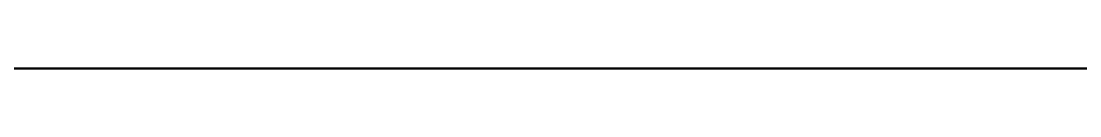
# Model space of a CAD drawing. Header units: millimetres. Extents: x -1593 to 5246, y 0 to 40.
# Drawn here: x 1735 to 2383, y 0 to 0 of the extents above; entities that cross this region are included whole.
import ezdxf
from ezdxf import colors
from ezdxf.entities.mleader import LeaderData, LeaderLine
from ezdxf.math import Vec2, Vec3

# ---------------------------------------------------------------- set-up
doc = ezdxf.new("R2010")
doc.units = ezdxf.units.MM
doc.styles.get("Standard").update_dxf_attribs({"font": ''})
doc.styles.get('Standard').set_extended_font_data('SimSun')

msp = doc.modelspace()

# ---------------------------------------------------------------- hatches: boundary and pattern name
at = {"extrusion": (0, -1, 0)}
h = msp.add_hatch(dxfattribs=at)
h.set_pattern_fill('ANSI32', color=256)
h.paths.add_polyline_path([(1792.9, -878.99), (1757.9, -878.99), (1752.9, -878.99), (1752.9, -883.99), (1792.9, -883.99)])
h.paths.add_polyline_path([(1842.9, -878.99), (1802.9, -878.99), (1802.9, -883.99), (1842.9, -883.99)])
h.paths.add_polyline_path([(1892.9, -878.99), (1852.9, -878.99), (1852.9, -883.99), (1892.9, -883.99)])
h.paths.add_polyline_path([(1942.9, -878.99), (1902.9, -878.99), (1902.9, -883.99), (1912.9, -883.99), (1942.9, -883.99)])
h.paths.add_polyline_path([(1992.9, -878.99), (1952.9, -878.99), (1952.9, -883.99), (1992.9, -883.99)])
h = msp.add_hatch(dxfattribs=at)
h.set_pattern_fill('ANSI32', color=256)
h.paths.add_polyline_path([(1792.9, -318.99), (1757.9, -318.99), (1752.9, -318.99), (1752.9, -323.99), (1792.9, -323.99)])
h.paths.add_polyline_path([(1842.9, -318.99), (1802.9, -318.99), (1802.9, -323.99), (1842.9, -323.99)])
h.paths.add_polyline_path([(1892.9, -318.99), (1852.9, -318.99), (1852.9, -323.99), (1892.9, -323.99)])
h.paths.add_polyline_path([(1942.9, -318.99), (1902.9, -318.99), (1902.9, -323.99), (1912.9, -323.99), (1942.9, -323.99)])
h.paths.add_polyline_path([(1992.9, -318.99), (1952.9, -318.99), (1952.9, -323.99), (1992.9, -323.99)])
h = msp.add_hatch(dxfattribs=at)
h.set_pattern_fill('ANSI32', color=256)
h.paths.add_polyline_path([(1792.9, 241.24), (1757.9, 241.24), (1752.9, 241.24), (1752.9, 236.24), (1792.9, 236.24)])
h.paths.add_polyline_path([(1842.9, 241.24), (1802.9, 241.24), (1802.9, 236.24), (1842.9, 236.24)])
h.paths.add_polyline_path([(1892.9, 241.24), (1852.9, 241.24), (1852.9, 236.24), (1892.9, 236.24)])
h.paths.add_polyline_path([(1942.9, 241.24), (1902.9, 241.24), (1902.9, 236.24), (1912.9, 236.24), (1942.9, 236.24)])
h.paths.add_polyline_path([(1992.9, 241.24), (1952.9, 241.24), (1952.9, 236.24), (1992.9, 236.24)])
h = msp.add_hatch(dxfattribs=at)
h.set_pattern_fill('ANSI32', color=256)
h.paths.add_polyline_path([(1872.9, 537.11), (1872.9, 557.11), (1862.9, 557.11), (1862.9, 537.11), (1862.9, 517.11), (1872.9, 517.11)])
h.paths.add_polyline_path([(2002.9, 537.11), (2002.9, 557.11), (1992.9, 557.11), (1992.9, 537.11), (1992.9, 517.11), (1997.9, 517.11), (2002.9, 517.11)])
h.paths.add_polyline_path([(2132.9, 537.11), (2132.9, 557.11), (2122.9, 557.11), (2122.9, 537.11), (2122.9, 517.11), (2132.9, 517.11)])
h.paths.add_polyline_path([(2262.9, 537.11), (2262.9, 557.11), (2252.9, 557.11), (2252.9, 537.11), (2252.9, 517.11), (2262.9, 517.11)])
h.paths.add_polyline_path([(2392.9, 537.11), (2392.9, 557.11), (2382.9, 557.11), (2382.9, 537.11), (2382.9, 517.11), (2392.9, 517.11)])
h.paths.add_polyline_path([(2522.9, 537.11), (2522.9, 557.11), (2512.9, 557.11), (2512.9, 537.11), (2512.9, 517.11), (2522.9, 517.11)])
h = msp.add_hatch(dxfattribs=at)
h.set_pattern_fill('ANSI32', color=256)
h.paths.add_polyline_path([(2132.9, -878.99), (2122.9, -878.99), (2122.9, -883.99), (2132.9, -883.99)])
h.paths.add_polyline_path([(2262.9, -878.99), (2252.9, -878.99), (2252.9, -883.99), (2262.9, -883.99)])
h.paths.add_polyline_path([(2132.9, -598.99), (2122.9, -598.99), (2122.9, -603.99), (2132.9, -603.99)])
h.paths.add_polyline_path([(2262.9, -598.99), (2252.9, -598.99), (2252.9, -603.99), (2262.9, -603.99)])
h.paths.add_polyline_path([(2132.9, -318.99), (2122.9, -318.99), (2122.9, -323.99), (2132.9, -323.99)])
h.paths.add_polyline_path([(2262.9, -318.99), (2252.9, -318.99), (2252.9, -323.99), (2262.9, -323.99)])
h.paths.add_polyline_path([(2132.9, -38.99), (2122.9, -38.99), (2122.9, -43.99), (2132.9, -43.99)])
h.paths.add_polyline_path([(2262.9, -38.99), (2252.9, -38.99), (2252.9, -43.99), (2262.9, -43.99)])
h.paths.add_polyline_path([(2132.9, 381.24), (2122.9, 381.24), (2122.9, 376.24), (2132.9, 376.24)])
h.paths.add_polyline_path([(2262.9, 381.24), (2252.9, 381.24), (2252.9, 376.24), (2262.9, 376.24)])
h.paths.add_polyline_path([(2132.9, 241.24), (2122.9, 241.24), (2122.9, 236.24), (2132.9, 236.24)])
h.paths.add_polyline_path([(2262.9, 241.24), (2252.9, 241.24), (2252.9, 236.24), (2262.9, 236.24)])

# ---------------------------------------------------------------- linework, layer by layer
for p, q in [((1652.9, 0, -1022.89), (2712.9, 0, -1022.89)), ((1672.9, 0, 537.11), (1862.9, 0, 537.11)), ((2732.9, 0, 557.11), (1672.9, 0, 557.11)), ((1692.9, 0, -982.89), (2692.9, 0, -982.89)), ((2692.9, 0, 517.11), (1692.9, 0, 517.11)), ((2692.9, 0, -982.89), (1692.9, 0, -982.89)), ((2712.9, 0, -1002.89), (1692.9, 0, -1002.89)), ((1692.9, 0, -613.99), (1742.9, 0, -613.99)), ((1692.9, 0, -893.99), (1742.9, 0, -893.99)), ((1692.9, 0, -613.99), (1742.9, 0, -613.99)), ((1692.9, 0, -53.99), (1742.9, 0, -53.99)), ((1692.9, 0, -333.99), (1742.9, 0, -333.99)), ((1692.9, 0, -53.99), (1742.9, 0, -53.99)), ((1692.9, 0, 226.24), (1742.9, 0, 226.24)), ((1692.9, 0, 4002.02), (2692.9, 0, 4002.02)), ((2692.9, 0, 5002.02), (1692.9, 0, 5002.02)), ((1692.9, 0, 3982.02), (2692.9, 0, 3982.02)), ((2692.9, 0, 5022.02), (1692.9, 0, 5022.02)), ((2692.9, 0, 5042.02), (1692.9, 0, 5042.02)), ((1692.9, 0, 3962.02), (2692.9, 0, 3962.02)), ((2692.9, 0, 4002.02), (1692.9, 0, 4002.02)), ((2692.9, 0, 3982.02), (1692.9, 0, 3982.02)), ((2692.9, 0, 3962.02), (1692.9, 0, 3962.02)), ((1692.9, 0, 5551.3), (2692.9, 0, 5551.3)), ((1692.9, 0, 5531.3), (2692.9, 0, 5531.3)), ((1692.9, 0, 5511.3), (2692.9, 0, 5511.3)), ((2692.9, 0, 6551.3), (1692.9, 0, 6551.3)), ((2692.9, 0, 6571.3), (1692.9, 0, 6571.3)), ((2692.9, 0, 6591.3), (1692.9, 0, 6591.3)), ((2692.9, 0, 5551.3), (1692.9, 0, 5551.3)), ((2692.9, 0, 5531.3), (1692.9, 0, 5531.3)), ((2692.9, 0, 5511.3), (1692.9, 0, 5511.3)), ((1692.9, 0, 2522.06), (2692.9, 0, 2522.06)), ((1692.9, 0, 2502.06), (2692.9, 0, 2502.06)), ((1692.9, 0, 2482.06), (2692.9, 0, 2482.06)), ((2692.9, 0, 3522.06), (1692.9, 0, 3522.06)), ((2692.9, 0, 3542.06), (1692.9, 0, 3542.06)), ((2692.9, 0, 3562.06), (1692.9, 0, 3562.06)), ((2692.9, 0, 2522.06), (1692.9, 0, 2522.06)), ((2692.9, 0, 2502.06), (1692.9, 0, 2502.06)), ((2692.9, 0, 2482.06), (1692.9, 0, 2482.06)), ((1692.9, 0, 1019.81), (2692.9, 0, 1019.81)), ((1692.9, 0, 999.81), (2692.9, 0, 999.81)), ((1692.9, 0, 979.81), (2692.9, 0, 979.81)), ((2692.9, 0, 2019.81), (1692.9, 0, 2019.81)), ((2692.9, 0, 2039.81), (1692.9, 0, 2039.81)), ((2692.9, 0, 2059.81), (1692.9, 0, 2059.81)), ((2692.9, 0, 1019.81), (1692.9, 0, 1019.81)), ((2692.9, 0, 999.81), (1692.9, 0, 999.81)), ((2692.9, 0, 979.81), (1692.9, 0, 979.81)), ((1705.4, 0, -878.99), (2680.4, 0, -878.99)), ((2680.4, 0, -878.99), (1705.4, 0, -878.99)), ((2680.4, 0, -883.99), (1705.4, 0, -883.99)), ((2680.4, 0, -603.99), (1705.4, 0, -603.99)), ((2680.4, 0, -603.99), (1705.4, 0, -603.99)), ((2680.4, 0, -603.99), (1705.4, 0, -603.99)), ((1705.4, 0, -598.99), (2680.4, 0, -598.99)), ((1705.4, 0, -598.99), (2680.4, 0, -598.99)), ((1705.4, 0, -883.99), (2680.4, 0, -883.99)), ((2680.4, 0, -323.99), (1705.4, 0, -323.99)), ((1705.4, 0, -318.99), (2680.4, 0, -318.99)), ((2680.4, 0, -43.99), (1705.4, 0, -43.99)), ((1705.4, 0, -38.99), (2680.4, 0, -38.99)), ((2680.4, 0, -43.99), (1705.4, 0, -43.99)), ((1705.4, 0, -38.99), (2680.4, 0, -38.99)), ((1705.4, 0, -323.99), (2680.4, 0, -323.99)), ((2680.4, 0, -318.99), (1705.4, 0, -318.99)), ((2680.4, 0, 236.24), (1705.4, 0, 236.24)), ((1705.4, 0, 241.24), (2680.4, 0, 241.24)), ((1705.4, 0, 236.24), (2680.4, 0, 236.24)), ((2680.4, 0, 241.24), (1705.4, 0, 241.24)), ((2680.4, 0, 376.24), (1705.4, 0, 376.24)), ((1705.4, 0, 381.24), (2680.4, 0, 381.24)), ((1705.4, 0, 376.24), (2680.4, 0, 376.24)), ((2680.4, 0, 381.24), (1705.4, 0, 381.24)), ((1705.4, 0, 376.24), (1742.39, 0, 376.24)), ((1705.4, 0, 376.24), (2680.4, 0, 376.24)), ((2680.4, 0, 381.24), (1705.4, 0, 381.24)), ((1705.4, 0, 366.24), (1742.9, 0, 366.24)), ((1705.4, 0, 366.24), (1742.9, 0, 366.24)), ((2680.4, 0, 376.24), (1705.4, 0, 376.24)), ((1705.4, 0, 381.24), (2680.4, 0, 381.24)), ((1705.4, 0, 366.24), (1742.9, 0, 366.24)), ((1729.58, 0, -683.99), (1737.9, 0, -683.99)), ((1729.58, 0, -403.99), (1737.9, 0, -403.99)), ((1729.58, 0, -123.99), (1737.9, 0, -123.99)), ((1729.58, 0, 156.01), (1737.9, 0, 156.01)), ((1737.9, 0, 306.24), (1729.58, 0, 306.24)), ((1729.58, 0, 4038.7), (1737.9, 0, 4038.7)), ((1737.9, 0, 4965.34), (1729.58, 0, 4965.34)), ((1737.9, 0, 4038.7), (1729.58, 0, 4038.7)), ((1737.9, 0, -813.99), (1737.9, 0, -878.99)), ((1737.9, 0, -838.99), (1737.9, 0, -813.99)), ((1737.9, 0, -533.99), (1737.9, 0, -598.99)), ((1737.9, 0, -558.99), (1737.9, 0, -533.99)), ((1737.9, 0, -813.99), (1737.9, 0, -683.99)), ((1737.9, 0, -533.99), (1737.9, 0, -403.99)), ((1737.9, 0, -253.99), (1737.9, 0, -318.99)), ((1737.9, 0, -278.99), (1737.9, 0, -253.99)), ((1737.9, 0, 26.01), (1737.9, 0, -38.99)), ((1737.9, 0, 1.01), (1737.9, 0, 26.01)), ((1737.9, 0, -253.99), (1737.9, 0, -123.99)), ((1737.9, 0, 26.01), (1737.9, 0, 156.01)), ((1737.9, 0, 306.24), (1737.9, 0, 241.24)), ((1737.9, 0, 281.24), (1737.9, 0, 306.24)), ((1737.9, 0, 4038.7), (2647.9, 0, 4038.7)), ((2656.22, 0, 4965.34), (1737.9, 0, 4965.34)), ((1737.9, 0, 4957.02), (2647.9, 0, 4957.02)), ((2647.9, 0, 4047.02), (1737.9, 0, 4047.02)), ((1737.9, 0, 4047.02), (1737.9, 0, 4957.02)), ((2656.22, 0, 4038.7), (1737.9, 0, 4038.7)), ((1737.9, 0, 4047.02), (2647.9, 0, 4047.02)), ((1742.9, 0, -613.99), (1742.9, 0, -603.99)), ((1742.9, 0, -893.99), (1742.9, 0, -883.99)), ((1742.9, 0, -613.99), (1742.9, 0, -603.99)), ((1742.9, 0, -883.99), (1752.9, 0, -883.99)), ((1742.9, 0, -53.99), (1742.9, 0, -43.99)), ((1742.9, 0, -333.99), (1742.9, 0, -323.99)), ((1742.9, 0, -53.99), (1742.9, 0, -43.99)), ((1742.9, 0, -323.99), (1752.9, 0, -323.99)), ((1742.9, 0, 226.24), (1742.9, 0, 236.24)), ((1742.9, 0, 236.24), (1752.9, 0, 236.24)), ((1742.9, 0, 366.24), (1742.9, 0, 376.24)), ((1742.9, 0, 6501.3), (2642.9, 0, 6501.3)), ((1742.9, 0, 6501.3), (1742.9, 0, 5601.3)), ((2642.9, 0, 5601.3), (1742.9, 0, 5601.3)), ((1742.9, 0, 3472.06), (1742.9, 0, 2572.06)), ((2642.9, 0, 2572.06), (1742.9, 0, 2572.06)), ((1742.9, 0, 3472.06), (2642.9, 0, 3472.06)), ((1752.9, 0, -883.99), (1752.9, 0, -878.99)), ((1752.9, 0, -878.99), (1757.9, 0, -878.99)), ((1752.9, 0, -323.99), (1752.9, 0, -318.99)), ((1752.9, 0, -318.99), (1757.9, 0, -318.99)), ((1752.9, 0, 236.24), (1752.9, 0, 241.24)), ((1752.9, 0, 241.24), (1757.9, 0, 241.24)), ((1757.9, 0, -878.99), (1802.9, 0, -878.99)), ((1757.9, 0, -318.99), (1802.9, 0, -318.99)), ((1757.9, 0, 241.24), (1802.9, 0, 241.24)), ((1792.9, 0, -883.99), (1792.9, 0, -878.99)), ((1792.9, 0, -323.99), (1792.9, 0, -318.99)), ((1792.9, 0, 236.24), (1792.9, 0, 241.24)), ((1802.9, 0, -878.99), (1802.9, 0, -883.99)), ((1802.9, 0, -883.99), (1912.9, 0, -883.99)), ((1802.9, 0, -883.99), (1812.9, 0, -883.99)), ((1802.9, 0, -883.99), (1802.9, 0, -878.99)), ((1802.9, 0, -883.99), (1842.9, 0, -883.99)), ((1802.9, 0, -318.99), (1802.9, 0, -323.99)), ((1802.9, 0, -323.99), (1912.9, 0, -323.99)), ((1802.9, 0, -323.99), (1812.9, 0, -323.99)), ((1802.9, 0, -323.99), (1802.9, 0, -318.99)), ((1802.9, 0, -323.99), (1842.9, 0, -323.99)), ((1802.9, 0, 241.24), (1802.9, 0, 236.24)), ((1802.9, 0, 236.24), (1912.9, 0, 236.24)), ((1802.9, 0, 236.24), (1812.9, 0, 236.24)), ((1802.9, 0, 236.24), (1802.9, 0, 241.24)), ((1802.9, 0, 236.24), (1842.9, 0, 236.24)), ((1842.9, 0, -883.99), (1842.9, 0, -878.99)), ((1842.9, 0, -883.99), (1842.9, 0, -878.99)), ((1842.9, 0, -323.99), (1842.9, 0, -318.99)), ((1842.9, 0, -323.99), (1842.9, 0, -318.99)), ((1842.9, 0, 236.24), (1842.9, 0, 241.24)), ((1842.9, 0, 236.24), (1842.9, 0, 241.24)), ((1852.9, 0, -883.99), (1852.9, 0, -878.99)), ((1852.9, 0, -323.99), (1852.9, 0, -318.99)), ((1852.9, 0, 236.24), (1852.9, 0, 241.24)), ((1862.9, 0, 517.11), (1862.9, 0, 537.11)), ((1862.9, 0, 537.11), (1862.9, 0, 557.11)), ((1872.9, 0, 537.11), (1872.9, 0, 517.11)), ((1872.9, 0, 537.11), (1872.9, 0, 557.11)), ((1872.9, 0, 537.11), (1992.9, 0, 537.11)), ((1892.9, 0, -883.99), (1892.9, 0, -878.99)), ((1892.9, 0, -883.99), (1892.9, 0, -878.99)), ((1892.9, 0, -323.99), (1892.9, 0, -318.99)), ((1892.9, 0, -323.99), (1892.9, 0, -318.99)), ((1892.9, 0, 236.24), (1892.9, 0, 241.24)), ((1892.9, 0, 236.24), (1892.9, 0, 241.24)), ((1902.9, 0, -883.99), (1902.9, 0, -878.99)), ((1902.9, 0, -323.99), (1902.9, 0, -318.99)), ((1902.9, 0, 236.24), (1902.9, 0, 241.24)), ((1942.9, 0, -883.99), (1942.9, 0, -878.99)), ((1942.9, 0, -883.99), (1942.9, 0, -878.99)), ((1942.9, 0, -323.99), (1942.9, 0, -318.99)), ((1942.9, 0, -323.99), (1942.9, 0, -318.99)), ((1942.9, 0, 236.24), (1942.9, 0, 241.24)), ((1942.9, 0, 236.24), (1942.9, 0, 241.24)), ((1952.9, 0, -883.99), (1952.9, 0, -878.99)), ((1952.9, 0, -323.99), (1952.9, 0, -318.99)), ((1952.9, 0, 236.24), (1952.9, 0, 241.24)), ((1992.9, 0, 537.11), (1990.4, 0, 537.11)), ((1992.9, 0, -883.99), (1992.9, 0, -878.99)), ((1997.9, 0, 517.11), (1992.9, 0, 517.11)), ((1992.9, 0, 517.11), (1992.9, 0, 537.11)), ((1992.9, 0, -323.99), (1992.9, 0, -318.99)), ((1992.9, 0, 236.24), (1992.9, 0, 241.24)), ((1992.9, 0, 537.11), (1992.9, 0, 557.11)), ((2190.4, 0, 517.11), (1995.4, 0, 517.11)), ((2090.4, 0, 537.11), (2002.9, 0, 537.11)), ((2002.9, 0, 537.11), (2002.9, 0, 517.11)), ((2002.9, 0, 537.11), (2002.9, 0, 557.11)), ((2002.9, 0, 537.11), (2122.9, 0, 537.11)), ((2090.4, 0, 537.11), (2085.4, 0, 537.11)), ((2085.4, 0, 517.11), (2095.4, 0, 517.11)), ((2122.9, 0, 537.11), (2090.4, 0, 537.11)), ((2122.9, 0, 517.11), (2122.9, 0, 537.11)), ((2122.9, 0, 376.24), (2122.9, 0, 381.24)), ((2122.9, 0, 236.24), (2122.9, 0, 241.24)), ((2122.9, 0, -43.99), (2122.9, 0, -38.99)), ((2122.9, 0, -323.99), (2122.9, 0, -318.99)), ((2122.9, 0, -603.99), (2122.9, 0, -598.99)), ((2122.9, 0, -883.99), (2122.9, 0, -878.99)), ((2122.9, 0, 537.11), (2122.9, 0, 557.11)), ((2180.4, 0, 537.11), (2132.9, 0, 537.11)), ((2132.9, 0, 537.11), (2132.9, 0, 517.11)), ((2132.9, 0, 381.24), (2132.9, 0, 376.24)), ((2132.9, 0, 241.24), (2132.9, 0, 236.24)), ((2132.9, 0, -38.99), (2132.9, 0, -43.99)), ((2132.9, 0, -318.99), (2132.9, 0, -323.99)), ((2132.9, 0, -598.99), (2132.9, 0, -603.99)), ((2132.9, 0, -878.99), (2132.9, 0, -883.99)), ((2132.9, 0, 537.11), (2132.9, 0, 557.11)), ((2132.9, 0, 537.11), (2252.9, 0, 537.11)), ((2132.9, 0, -883.99), (2252.9, 0, -883.99)), ((2190.4, 0, 537.11), (2180.4, 0, 537.11)), ((2190.4, 0, 517.11), (2185.4, 0, 517.11)), ((2185.4, 0, 537.11), (2195.4, 0, 537.11)), ((2190.4, 0, 376.24), (2185.4, 0, 376.24)), ((2190.4, 0, 236.24), (2185.4, 0, 236.24)), ((2190.4, 0, -43.99), (2185.4, 0, -43.99)), ((2192.9, 0, 517.11), (2187.9, 0, 517.11)), ((2187.9, 0, 537.11), (2197.9, 0, 537.11)), ((2192.9, 0, 376.24), (2187.9, 0, 376.24)), ((2192.9, 0, 236.24), (2187.9, 0, 236.24)), ((2192.9, 0, -43.99), (2187.9, 0, -43.99)), ((2252.9, 0, 537.11), (2252.9, 0, 517.11)), ((2252.9, 0, 381.24), (2252.9, 0, 376.24)), ((2252.9, 0, 241.24), (2252.9, 0, 236.24)), ((2252.9, 0, -38.99), (2252.9, 0, -43.99)), ((2252.9, 0, -318.99), (2252.9, 0, -323.99)), ((2252.9, 0, -598.99), (2252.9, 0, -603.99)), ((2252.9, 0, -878.99), (2252.9, 0, -883.99)), ((2252.9, 0, 537.11), (2252.9, 0, 557.11)), ((2262.9, 0, 517.11), (2262.9, 0, 537.11)), ((2262.9, 0, 376.24), (2262.9, 0, 381.24)), ((2262.9, 0, 236.24), (2262.9, 0, 241.24)), ((2262.9, 0, -43.99), (2262.9, 0, -38.99)), ((2262.9, 0, -323.99), (2262.9, 0, -318.99)), ((2262.9, 0, -603.99), (2262.9, 0, -598.99)), ((2262.9, 0, -883.99), (2262.9, 0, -878.99)), ((2262.9, 0, 537.11), (2262.9, 0, 557.11)), ((2262.9, 0, 537.11), (2382.9, 0, 537.11)), ((2382.9, 0, 537.11), (2382.9, 0, 517.11)), ((2382.9, 0, 537.11), (2382.9, 0, 557.11))]:
    msp.add_line(p, q, dxfattribs=at)
at = {"extrusion": (1, 0, 0)}
msp.add_line((1692.9, 0, 517.11), (2692.9, 0, 517.11), dxfattribs=at)
at = {"extrusion": (0, -1, 0)}
for points in [[(1735.25, 4994.52), (1739.58, 4997.02), (1743.91, 4994.52), (1743.91, 4989.52), (1739.58, 4987.02), (1735.25, 4989.52)], [(1735.25, 4009.52), (1739.58, 4007.02), (1743.91, 4009.52), (1743.91, 4014.52), (1739.58, 4017.02), (1735.25, 4014.52)]]:
    msp.add_lwpolyline(points, close=True, dxfattribs=at)
for centre, radius in [((1739.58, 4992.02), 2.5), ((1739.58, 4012.02), 2.5), ((1802.9, -813.99), 65), ((1802.9, -683.99), 65), ((1802.9, -533.99), 65), ((1802.9, -403.99), 65), ((1802.9, -253.99), 65), ((1802.9, -123.99), 65), ((1802.9, 26.01), 65), ((1802.9, 156.01), 65), ((1802.9, 306.24), 65), ((1802.9, 4892.02), 65), ((1802.9, 4762.02), 65), ((1802.9, 4632.02), 65), ((1802.9, 4502.02), 65), ((1802.9, 4372.02), 65), ((1802.9, 4242.02), 65), ((1802.9, 4112.02), 65), ((1772.9, 6451.3), 20), ((1772.9, 6401.3), 20), ((1772.9, 6351.3), 20), ((1772.9, 6301.3), 20), ((1772.9, 6251.3), 20), ((1772.9, 6201.3), 20), ((1772.9, 6151.3), 20), ((1772.9, 6101.3), 20), ((1772.9, 6051.3), 20), ((1772.9, 6001.3), 20), ((1772.9, 5951.3), 20), ((1772.9, 5901.3), 20), ((1772.9, 5851.3), 20), ((1772.9, 5801.3), 20), ((1772.9, 5751.3), 20), ((1772.9, 5701.3), 20), ((1772.9, 5651.3), 20), ((1822.9, 6451.3), 20), ((1822.9, 6401.3), 20), ((1822.9, 6351.3), 20), ((1822.9, 6301.3), 20), ((1822.9, 6251.3), 20), ((1822.9, 6201.3), 20), ((1822.9, 6151.3), 20), ((1822.9, 6101.3), 20), ((1822.9, 6051.3), 20), ((1822.9, 6001.3), 20), ((1822.9, 5951.3), 20), ((1822.9, 5901.3), 20), ((1822.9, 5851.3), 20), ((1822.9, 5801.3), 20), ((1822.9, 5751.3), 20), ((1822.9, 5701.3), 20), ((1822.9, 5651.3), 20), ((1872.9, 6451.3), 20), ((1872.9, 6401.3), 20), ((1872.9, 6351.3), 20), ((1872.9, 6301.3), 20), ((1872.9, 6251.3), 20), ((1872.9, 6201.3), 20), ((1872.9, 6151.3), 20), ((1872.9, 6101.3), 20), ((1872.9, 6051.3), 20), ((1872.9, 6001.3), 20), ((1872.9, 5951.3), 20), ((1872.9, 5901.3), 20), ((1872.9, 5851.3), 20), ((1872.9, 5801.3), 20), ((1872.9, 5751.3), 20), ((1872.9, 5701.3), 20), ((1872.9, 5651.3), 20), ((1867.9, 1519.81), 5), ((1932.9, -813.99), 65), ((1932.9, -683.99), 65), ((1932.9, -533.99), 65), ((1932.9, -403.99), 65), ((1932.9, -253.99), 65), ((1932.9, -123.99), 65), ((1932.9, 26.01), 65), ((1932.9, 156.01), 65), ((1932.9, 306.24), 65), ((1932.9, 4892.02), 65), ((1932.9, 4762.02), 65), ((1932.9, 4632.02), 65), ((1932.9, 4502.02), 65), ((1932.9, 4372.02), 65), ((1932.9, 4242.02), 65), ((1932.9, 4112.02), 65), ((1922.9, 6451.3), 20), ((1922.9, 6401.3), 20), ((1922.9, 6351.3), 20), ((1922.9, 6301.3), 20), ((1922.9, 6251.3), 20), ((1922.9, 6201.3), 20), ((1922.9, 6151.3), 20), ((1922.9, 6101.3), 20), ((1922.9, 6051.3), 20), ((1922.9, 6001.3), 20), ((1922.9, 5951.3), 20), ((1922.9, 5901.3), 20), ((1922.9, 5851.3), 20), ((1922.9, 5801.3), 20), ((1922.9, 5751.3), 20), ((1922.9, 5701.3), 20), ((1922.9, 5651.3), 20), ((1972.9, 6451.3), 20), ((1972.9, 6401.3), 20), ((1972.9, 6351.3), 20), ((1972.9, 6301.3), 20), ((1972.9, 6251.3), 20), ((1972.9, 6201.3), 20), ((1972.9, 6151.3), 20), ((1972.9, 6101.3), 20), ((1972.9, 6051.3), 20), ((1972.9, 6001.3), 20), ((1972.9, 5951.3), 20), ((1972.9, 5901.3), 20), ((1972.9, 5851.3), 20), ((1972.9, 5801.3), 20), ((1972.9, 5751.3), 20), ((1972.9, 5701.3), 20), ((1972.9, 5651.3), 20), ((1997.9, 1519.81), 5), ((2062.9, -813.99), 65), ((2062.9, -683.99), 65), ((2062.9, -533.99), 65), ((2062.9, -403.99), 65), ((2062.9, -253.99), 65), ((2062.9, -123.99), 65), ((2062.9, 26.01), 65), ((2062.9, 156.01), 65), ((2062.9, 306.24), 65), ((2062.9, 4892.02), 65), ((2062.9, 4762.02), 65), ((2062.9, 4632.02), 65), ((2062.9, 4502.02), 65), ((2062.9, 4372.02), 65), ((2062.9, 4242.02), 65), ((2062.9, 4112.02), 65), ((2127.9, 1519.81), 5), ((2127.9, 6051.3), 5), ((2127.9, 3022.06), 5), ((2192.9, -813.99), 65), ((2192.9, -683.99), 65), ((2192.9, -533.99), 65), ((2192.9, -403.99), 65), ((2192.9, -253.99), 65), ((2192.9, -123.99), 65), ((2192.9, 26.01), 65), ((2192.9, 156.01), 65), ((2192.9, 306.24), 65), ((2192.9, 4892.02), 65), ((2192.9, 4762.02), 65), ((2192.9, 4632.02), 65), ((2192.9, 4502.02), 65), ((2192.9, 4372.02), 65), ((2192.9, 4242.02), 65), ((2192.9, 4112.02), 65), ((2257.9, 1519.81), 5), ((2257.9, 6051.3), 5), ((2257.9, 3022.06), 5), ((2322.9, -813.99), 65), ((2322.9, -683.99), 65), ((2322.9, -533.99), 65), ((2322.9, -403.99), 65), ((2322.9, -253.99), 65), ((2322.9, -123.99), 65), ((2322.9, 26.01), 65), ((2322.9, 156.01), 65), ((2322.9, 306.24), 65), ((2322.9, 4892.02), 65), ((2322.9, 4762.02), 65), ((2322.9, 4632.02), 65), ((2322.9, 4502.02), 65), ((2322.9, 4372.02), 65), ((2322.9, 4242.02), 65), ((2322.9, 4112.02), 65)]:
    msp.add_circle(centre, radius, dxfattribs=at)

# ---------------------------------------------------------------- leaders
ml = msp.add_multileader_mtext('Standard')
ml.set_content('隔板上的漏油孔', color=256)
ml.set_leader_properties()
ml.build(insert=Vec2(0, 0))
ctx = ml.context
ctx.base_point, ctx.char_height, ctx.plane_origin, ctx.plane_y_axis = Vec3(715.05, 0, 6229.85), 60, Vec3(626.48, 0, 6051.3), Vec3(0, 0, 1)
ctx.text_align_type = 2
notes = []
notes.append((ctx, [(1, (1, 1, 0), (1373.77, 0, 6229.85), (-1, 0), 69.39, [(0, [(1772.9, 0, 6051.3)], 0, [])])]))
ctx.mtext.insert, ctx.mtext.alignment, ctx.mtext.flow_direction, ctx.mtext.extrusion = Vec3(1302.38, 0, 6264.35), 3, 5, Vec3(0, -1)
ml = msp.add_multileader_mtext('Standard')
ml.set_content('{\\H0.95833x;热电偶插孔}', color=256)
ml.set_leader_properties()
ml.build(insert=Vec2(0, 0))
ctx = ml.context
ctx.base_point, ctx.char_height, ctx.plane_origin, ctx.plane_y_axis = Vec3(994.8, 0, 1698.36), 60, Vec3(721.48, 0, 1519.81), Vec3(0, 0, 1)
ctx.text_align_type = 2
notes.append((ctx, [(1, (1, 1, 0), (1468.77, 0, 1698.36), (-1, 0), 69.39, [(0, [(1867.9, 0, 1519.81)], 0, [])])]))
ctx.mtext.insert, ctx.mtext.alignment, ctx.mtext.flow_direction, ctx.mtext.extrusion = Vec3(1397.38, 0, 1732.67), 3, 5, Vec3(0, -1)
ml = msp.add_multileader_mtext('Standard')
ml.set_content('置于支撑架之上的多孔隔板', color=256)
ml.set_leader_properties()
ml.build(insert=Vec2(0, 0))
ctx = ml.context
ctx.base_point, ctx.char_height, ctx.plane_origin, ctx.plane_y_axis = Vec3(1144.88, 0, 6740.65), 60, Vec3(957.74, 0, 5826.32), Vec3(0, 0, 1)
ctx.text_align_type = 2
notes.append((ctx, [(1, (1, 1, 0), (2235.6, 0, 6740.65), (-1, 0), 69.39, [(0, [(2071.09, 0, 6394.76)], 0, [])])]))
ctx.mtext.insert, ctx.mtext.alignment, ctx.mtext.flow_direction, ctx.mtext.extrusion = Vec3(2164.22, 0, 6775.15), 3, 5, Vec3(0, -1)
ml = msp.add_multileader_mtext('Standard')
ml.set_content('{\\H0.95833x;热电偶插孔}', color=256)
ml.set_leader_properties()
ml.build(insert=Vec2(0, 0))
ctx = ml.context
ctx.base_point, ctx.char_height, ctx.plane_origin, ctx.plane_y_axis = Vec3(1249.8, 0, 3200.61), 60, Vec3(976.48, 0, 3022.06), Vec3(0, 0, 1)
ctx.text_align_type = 2
notes.append((ctx, [(1, (1, 1, 0), (1723.77, 0, 3200.61), (-1, 0), 69.39, [(0, [(2122.9, 0, 3022.06)], 0, [])])]))
ctx.mtext.insert, ctx.mtext.alignment, ctx.mtext.flow_direction, ctx.mtext.extrusion = Vec3(1652.38, 0, 3234.92), 3, 5, Vec3(0, -1)
ml = msp.add_multileader_mtext('Standard')
ml.set_content('{\\H0.95833x;热电偶插孔}', color=256)
ml.set_leader_properties()
ml.build(insert=Vec2(0, 0))
ctx = ml.context
ctx.base_point, ctx.char_height, ctx.plane_origin, ctx.plane_y_axis = Vec3(1301.38, 0, 3133.07), 60, Vec3(1028.06, 0, 2954.52), Vec3(0, 0, 1)
ctx.text_align_type = 2
notes.append((ctx, [(1, (1, 1, 0), (1775.35, 0, 3133.07), (-1, 0), 69.39, [(0, [(2174.49, 0, 2954.52)], 0, [])])]))
ctx.mtext.insert, ctx.mtext.alignment, ctx.mtext.flow_direction, ctx.mtext.extrusion = Vec3(1703.97, 0, 3167.38), 3, 5, Vec3(0, -1)
ml = msp.add_multileader_mtext('Standard')
ml.set_content('{\\H0.95833x;热电偶插孔}', color=256)
ml.set_leader_properties()
ml.build(insert=Vec2(0, 0))
ctx = ml.context
ctx.base_point, ctx.char_height, ctx.plane_origin, ctx.plane_y_axis = Vec3(1301.38, 0, 2933.07), 60, Vec3(1028.06, 0, 2754.52), Vec3(0, 0, 1)
ctx.text_align_type = 2
notes.append((ctx, [(1, (1, 1, 0), (1775.35, 0, 2933.07), (-1, 0), 69.39, [(0, [(2174.49, 0, 2754.52)], 0, [])])]))
ctx.mtext.insert, ctx.mtext.alignment, ctx.mtext.flow_direction, ctx.mtext.extrusion = Vec3(1703.97, 0, 2967.38), 3, 5, Vec3(0, -1)
ml = msp.add_multileader_mtext('Standard')
ml.set_content('{\\H0.95833x;热电偶插孔}', color=256)
ml.set_leader_properties()
ml.build(insert=Vec2(0, 0))
ctx = ml.context
ctx.base_point, ctx.char_height, ctx.plane_origin, ctx.plane_y_axis = Vec3(2769.44, 0, 6202.72), 60, Vec3(1106.5, 0, 6051.73), Vec3(0, 0, 1)
notes.append((ctx, [(0, (1, 1, 0), (2700.05, 0, 6202.72), (1, 0), 69.39, [(0, [(2252.92, 0, 6051.73)], 0, [])])]))
ctx.mtext.insert, ctx.mtext.flow_direction, ctx.mtext.extrusion = Vec3(2771.44, 0, 6237.04), 5, Vec3(0, -1)
for ctx, leaders in notes:
    for number, flags, end, landing, length, lines in leaders:
        leader = LeaderData()
        leader.index, (leader.has_last_leader_line, leader.has_dogleg_vector, leader.attachment_direction) = number, flags
        leader.last_leader_point, leader.dogleg_vector, leader.dogleg_length = Vec3(end), Vec3(landing), length
        for number, points, colour, breaks in lines:
            line = LeaderLine()
            line.index, line.vertices, line.color, line.breaks = number, Vec3.list(points), colors.encode_raw_color(colour), breaks
            leader.lines.append(line)
        ctx.leaders.append(leader)

doc.saveas('drawing.dxf')
